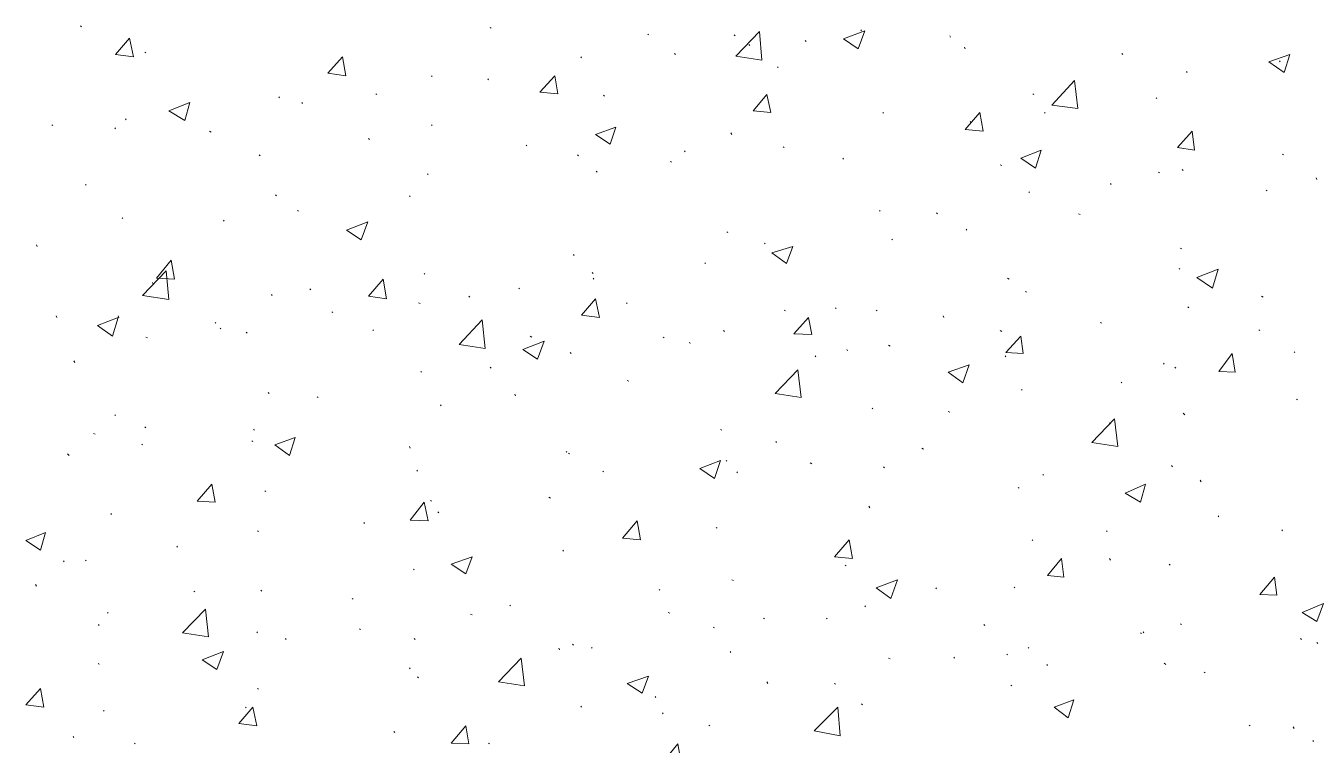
# Model space of a CAD drawing. Header units: millimetres. Extents: x 2928 to 3112, y 1220 to 1280.
# Drawn here: x 2967.58 to 2970.219, y 1249.496 to 1250.964 of the extents above; entities that cross this region are included whole.
import ezdxf

# ---------------------------------------------------------------- set-up
doc = ezdxf.new("R2010")
doc.units = ezdxf.units.MM

msp = doc.modelspace()

# ---------------------------------------------------------------- linework, layer by layer
at = {"color": 92, "linetype": 'Continuous', "lineweight": 13, "true_color": 0x00b800}
for points in [[(2967.69336, 1250.96209), (2967.69169, 1250.96376), (2967.69169, 1250.96376)], [(2968.53004, 1250.95876), (2968.52837, 1250.96043), (2968.52837, 1250.96043)], [(2967.76336, 1250.90543), (2967.7917, 1250.93876), (2967.7917, 1250.93876)], [(2967.80003, 1250.90043), (2967.7917, 1250.93876), (2967.7917, 1250.93876)], [(2968.85171, 1250.94543), (2968.85004, 1250.94709), (2968.85004, 1250.94709)], [(2969.02838, 1250.94376), (2969.02671, 1250.94543), (2969.02671, 1250.94543)], [(2969.03005, 1250.90209), (2969.07838, 1250.95209), (2969.07838, 1250.95209)], [(2969.08338, 1250.89376), (2969.07838, 1250.95209), (2969.07838, 1250.95209)], [(2969.17338, 1250.93209), (2969.17172, 1250.93376), (2969.17172, 1250.93376)], [(2969.25005, 1250.93709), (2969.29338, 1250.95376), (2969.29338, 1250.95376)], [(2969.25005, 1250.93709), (2969.28005, 1250.91709), (2969.28005, 1250.91709)], [(2969.28005, 1250.91709), (2969.29338, 1250.95376), (2969.29338, 1250.95376)], [(2969.28672, 1250.95376), (2969.28505, 1250.95543), (2969.28505, 1250.95543)], [(2969.46839, 1250.94043), (2969.46672, 1250.94376), (2969.46672, 1250.94376)], [(2967.76336, 1250.90543), (2967.80003, 1250.90043), (2967.80003, 1250.90043)], [(2967.82503, 1250.90876), (2967.82336, 1250.91043), (2967.82336, 1250.91043)], [(2968.90671, 1250.90543), (2968.90504, 1250.90709), (2968.90504, 1250.90709)], [(2969.05838, 1250.92376), (2969.05671, 1250.92543), (2969.05671, 1250.92543)], [(2969.49839, 1250.91709), (2969.49672, 1250.92043), (2969.49672, 1250.92043)], [(2969.82006, 1250.90543), (2969.81839, 1250.90709), (2969.81839, 1250.90709)], [(2970.1184, 1250.89043), (2970.16173, 1250.90543), (2970.16173, 1250.90543)], [(2970.15006, 1250.86876), (2970.16173, 1250.90543), (2970.16173, 1250.90543)], [(2968.1967, 1250.86709), (2968.2267, 1250.90043), (2968.2267, 1250.90043)], [(2968.23337, 1250.86209), (2968.2267, 1250.90043), (2968.2267, 1250.90043)], [(2968.71504, 1250.89876), (2968.71338, 1250.90043), (2968.71338, 1250.90043)], [(2969.03005, 1250.90209), (2969.08338, 1250.89376), (2969.08338, 1250.89376)], [(2969.11671, 1250.87876), (2969.11505, 1250.88043), (2969.11505, 1250.88043)], [(2970.1184, 1250.89043), (2970.15006, 1250.86876), (2970.15006, 1250.86876)], [(2970.14173, 1250.89043), (2970.14006, 1250.89209), (2970.14006, 1250.89209)], [(2968.1967, 1250.86709), (2968.23337, 1250.86209), (2968.23337, 1250.86209)], [(2968.41004, 1250.86042), (2968.40837, 1250.86209), (2968.40837, 1250.86209)], [(2968.52504, 1250.85376), (2968.52337, 1250.85542), (2968.52337, 1250.85542)], [(2968.63004, 1250.82876), (2968.66004, 1250.86209), (2968.66004, 1250.86209)], [(2968.66671, 1250.82542), (2968.66004, 1250.86209), (2968.66004, 1250.86209)], [(2969.67506, 1250.80209), (2969.72172, 1250.85209), (2969.72172, 1250.85209)], [(2969.72839, 1250.79542), (2969.72172, 1250.85209), (2969.72172, 1250.85209)], [(2969.95173, 1250.86876), (2969.95006, 1250.87043), (2969.95006, 1250.87043)], [(2968.2967, 1250.82376), (2968.29504, 1250.82542), (2968.29504, 1250.82542)], [(2968.63004, 1250.82876), (2968.66671, 1250.82542), (2968.66671, 1250.82542)], [(2969.63839, 1250.82376), (2969.63672, 1250.82542), (2969.63672, 1250.82542)], [(2967.8717, 1250.79042), (2967.91503, 1250.80709), (2967.91503, 1250.80709)], [(2967.90503, 1250.77042), (2967.91503, 1250.80709), (2967.91503, 1250.80709)], [(2968.09837, 1250.81709), (2968.0967, 1250.81876), (2968.0967, 1250.81876)], [(2968.14503, 1250.80542), (2968.14337, 1250.80709), (2968.14337, 1250.80709)], [(2968.76171, 1250.82042), (2968.76004, 1250.82209), (2968.76004, 1250.82209)], [(2969.06505, 1250.79042), (2969.09338, 1250.82376), (2969.09338, 1250.82376)], [(2969.10171, 1250.78709), (2969.09338, 1250.82376), (2969.09338, 1250.82376)], [(2969.67506, 1250.80209), (2969.72839, 1250.79542), (2969.72839, 1250.79542)], [(2969.89006, 1250.81542), (2969.88839, 1250.81709), (2969.88839, 1250.81709)], [(2967.78503, 1250.77209), (2967.78336, 1250.77376), (2967.78336, 1250.77376)], [(2967.8717, 1250.79042), (2967.90503, 1250.77042), (2967.90503, 1250.77042)], [(2969.06505, 1250.79042), (2969.10171, 1250.78709), (2969.10171, 1250.78709)], [(2969.33172, 1250.78542), (2969.33005, 1250.78709), (2969.33005, 1250.78709)], [(2969.49839, 1250.75209), (2969.52839, 1250.78709), (2969.52839, 1250.78709)], [(2969.53505, 1250.74876), (2969.52839, 1250.78709), (2969.52839, 1250.78709)], [(2969.66172, 1250.78542), (2969.66006, 1250.78709), (2969.66006, 1250.78709)], [(2967.63503, 1250.76042), (2967.63336, 1250.76209), (2967.63336, 1250.76209)], [(2967.76336, 1250.75376), (2967.7617, 1250.75542), (2967.7617, 1250.75542)], [(2967.95836, 1250.74709), (2967.95503, 1250.74876), (2967.95503, 1250.74876)], [(2968.41004, 1250.76042), (2968.40837, 1250.76209), (2968.40837, 1250.76209)], [(2968.74338, 1250.74209), (2968.78504, 1250.75709), (2968.78504, 1250.75709)], [(2968.77338, 1250.72209), (2968.78504, 1250.75709), (2968.78504, 1250.75709)], [(2969.02171, 1250.74209), (2969.02005, 1250.74542), (2969.02005, 1250.74542)], [(2969.49839, 1250.75209), (2969.53505, 1250.74876), (2969.53505, 1250.74876)], [(2969.51005, 1250.76709), (2969.50839, 1250.76876), (2969.50839, 1250.76876)], [(2969.93173, 1250.71542), (2969.96173, 1250.74876), (2969.96173, 1250.74876)], [(2969.96673, 1250.71042), (2969.96173, 1250.74876), (2969.96173, 1250.74876)], [(2968.2817, 1250.73209), (2968.28004, 1250.73376), (2968.28004, 1250.73376)], [(2968.60337, 1250.71876), (2968.60171, 1250.72042), (2968.60171, 1250.72042)], [(2968.74338, 1250.74209), (2968.77338, 1250.72209), (2968.77338, 1250.72209)], [(2968.05837, 1250.69876), (2968.0567, 1250.70042), (2968.0567, 1250.70042)], [(2968.70838, 1250.69876), (2968.70671, 1250.70042), (2968.70671, 1250.70042)], [(2968.92671, 1250.70709), (2968.92504, 1250.70876), (2968.92504, 1250.70876)], [(2969.12838, 1250.71542), (2969.12671, 1250.71709), (2969.12671, 1250.71709)], [(2969.25005, 1250.69209), (2969.24838, 1250.69376), (2969.24838, 1250.69376)], [(2969.61172, 1250.69376), (2969.65339, 1250.71042), (2969.65339, 1250.71042)], [(2969.61172, 1250.69376), (2969.64172, 1250.67376), (2969.64172, 1250.67376)], [(2969.64172, 1250.67376), (2969.65339, 1250.71042), (2969.65339, 1250.71042)], [(2969.93173, 1250.71542), (2969.96673, 1250.71042), (2969.96673, 1250.71042)], [(2970.1484, 1250.70042), (2970.14673, 1250.70209), (2970.14673, 1250.70209)], [(2968.74671, 1250.66542), (2968.74504, 1250.66709), (2968.74504, 1250.66709)], [(2968.89838, 1250.68542), (2968.89671, 1250.68709), (2968.89671, 1250.68709)], [(2969.57339, 1250.67876), (2969.57005, 1250.68042), (2969.57005, 1250.68042)], [(2969.94339, 1250.66876), (2969.94173, 1250.67042), (2969.94173, 1250.67042)], [(2967.70336, 1250.63876), (2967.70169, 1250.64042), (2967.70169, 1250.64042)], [(2968.4017, 1250.66042), (2968.40004, 1250.66209), (2968.40004, 1250.66209)], [(2969.79672, 1250.64042), (2969.79506, 1250.64209), (2969.79506, 1250.64209)], [(2969.89506, 1250.66376), (2969.89339, 1250.66542), (2969.89339, 1250.66542)], [(2970.21673, 1250.65042), (2970.21506, 1250.65376), (2970.21506, 1250.65376)], [(2968.0917, 1250.61709), (2968.09003, 1250.61875), (2968.09003, 1250.61875)], [(2968.36504, 1250.61542), (2968.36337, 1250.61709), (2968.36337, 1250.61709)], [(2969.63006, 1250.62375), (2969.62839, 1250.62542), (2969.62839, 1250.62542)], [(2970.11506, 1250.62709), (2970.1134, 1250.62875), (2970.1134, 1250.62875)], [(2968.1367, 1250.58542), (2968.13503, 1250.58709), (2968.13503, 1250.58709)], [(2969.32505, 1250.58542), (2969.32338, 1250.58709), (2969.32338, 1250.58709)], [(2967.77836, 1250.57042), (2967.7767, 1250.57209), (2967.7767, 1250.57209)], [(2967.98503, 1250.56542), (2967.98336, 1250.56709), (2967.98336, 1250.56709)], [(2968.23504, 1250.54709), (2968.27837, 1250.56375), (2968.27837, 1250.56375)], [(2968.26504, 1250.52709), (2968.27837, 1250.56375), (2968.27837, 1250.56375)], [(2969.44172, 1250.58042), (2969.44005, 1250.58209), (2969.44005, 1250.58209)], [(2969.73339, 1250.57875), (2969.73006, 1250.58042), (2969.73006, 1250.58042)], [(2968.23504, 1250.54709), (2968.26504, 1250.52709), (2968.26504, 1250.52709)], [(2969.01338, 1250.54209), (2969.01171, 1250.54375), (2969.01171, 1250.54375)], [(2969.50172, 1250.54709), (2969.50005, 1250.54875), (2969.50005, 1250.54875)], [(2967.60336, 1250.51375), (2967.60169, 1250.51709), (2967.60169, 1250.51709)], [(2969.09005, 1250.51875), (2969.08838, 1250.52042), (2969.08838, 1250.52042)], [(2969.10338, 1250.50042), (2969.14671, 1250.51375), (2969.14671, 1250.51375)], [(2969.13338, 1250.47875), (2969.14671, 1250.51375), (2969.14671, 1250.51375)], [(2969.35005, 1250.52709), (2969.34838, 1250.52875), (2969.34838, 1250.52875)], [(2969.94006, 1250.50875), (2969.93839, 1250.51042), (2969.93839, 1250.51042)], [(2967.8467, 1250.44875), (2967.8767, 1250.48542), (2967.8767, 1250.48542)], [(2967.88336, 1250.44709), (2967.8767, 1250.48542), (2967.8767, 1250.48542)], [(2968.70004, 1250.49542), (2968.69838, 1250.49709), (2968.69838, 1250.49709)], [(2969.10338, 1250.50042), (2969.13338, 1250.47875), (2969.13338, 1250.47875)], [(2967.81836, 1250.41375), (2967.8667, 1250.46375), (2967.8667, 1250.46375)], [(2967.8717, 1250.40542), (2967.8667, 1250.46375), (2967.8667, 1250.46375)], [(2968.39504, 1250.45709), (2968.39337, 1250.45875), (2968.39337, 1250.45875)], [(2968.73838, 1250.45875), (2968.73671, 1250.46042), (2968.73671, 1250.46042)], [(2968.96838, 1250.47875), (2968.96671, 1250.48042), (2968.96671, 1250.48042)], [(2969.93673, 1250.46709), (2969.93506, 1250.46875), (2969.93506, 1250.46875)], [(2969.97173, 1250.45042), (2970.01506, 1250.46709), (2970.01506, 1250.46709)], [(2970.00339, 1250.42875), (2970.01506, 1250.46709), (2970.01506, 1250.46709)], [(2967.84003, 1250.43709), (2967.83836, 1250.44042), (2967.83836, 1250.44042)], [(2967.8467, 1250.44875), (2967.88336, 1250.44709), (2967.88336, 1250.44709)], [(2968.28004, 1250.41209), (2968.31004, 1250.44709), (2968.31004, 1250.44709)], [(2968.3167, 1250.40709), (2968.31004, 1250.44709), (2968.31004, 1250.44709)], [(2968.58837, 1250.42709), (2968.58671, 1250.42875), (2968.58671, 1250.42875)], [(2968.74004, 1250.44709), (2968.73838, 1250.44875), (2968.73838, 1250.44875)], [(2969.58839, 1250.44709), (2969.58505, 1250.44875), (2969.58505, 1250.44875)], [(2969.97173, 1250.45042), (2970.00339, 1250.42875), (2970.00339, 1250.42875)], [(2967.81836, 1250.41375), (2967.8717, 1250.40542), (2967.8717, 1250.40542)], [(2968.08337, 1250.41375), (2968.0817, 1250.41542), (2968.0817, 1250.41542)], [(2968.1617, 1250.42542), (2968.16003, 1250.42709), (2968.16003, 1250.42709)], [(2968.28004, 1250.41209), (2968.3167, 1250.40709), (2968.3167, 1250.40709)], [(2968.48671, 1250.41042), (2968.48504, 1250.41209), (2968.48504, 1250.41209)], [(2968.71504, 1250.37375), (2968.74338, 1250.40709), (2968.74338, 1250.40709)], [(2968.75171, 1250.36875), (2968.74338, 1250.40709), (2968.74338, 1250.40709)], [(2969.62339, 1250.42042), (2969.62172, 1250.42209), (2969.62172, 1250.42209)], [(2970.10673, 1250.41042), (2970.1034, 1250.41209), (2970.1034, 1250.41209)], [(2968.2067, 1250.37875), (2968.20503, 1250.38042), (2968.20503, 1250.38042)], [(2968.38504, 1250.39709), (2968.3817, 1250.39875), (2968.3817, 1250.39875)], [(2968.80838, 1250.39709), (2968.80671, 1250.39875), (2968.80671, 1250.39875)], [(2969.13171, 1250.38208), (2969.12838, 1250.38375), (2969.12838, 1250.38375)], [(2969.23505, 1250.38708), (2969.23338, 1250.38875), (2969.23338, 1250.38875)], [(2969.31838, 1250.38208), (2969.31672, 1250.38375), (2969.31672, 1250.38375)], [(2969.95506, 1250.38875), (2969.95339, 1250.39042), (2969.95339, 1250.39042)], [(2967.64336, 1250.36875), (2967.64169, 1250.37208), (2967.64169, 1250.37208)], [(2967.72669, 1250.35208), (2967.76836, 1250.36875), (2967.76836, 1250.36875)], [(2967.72669, 1250.35208), (2967.75669, 1250.33042), (2967.75669, 1250.33042)], [(2967.75669, 1250.33042), (2967.76836, 1250.36875), (2967.76836, 1250.36875)], [(2967.77003, 1250.36875), (2967.76836, 1250.37208), (2967.76836, 1250.37208)], [(2967.96836, 1250.35708), (2967.9667, 1250.35875), (2967.9667, 1250.35875)], [(2968.46504, 1250.31375), (2968.51171, 1250.36375), (2968.51171, 1250.36375)], [(2968.51837, 1250.30542), (2968.51171, 1250.36375), (2968.51171, 1250.36375)], [(2968.71504, 1250.37375), (2968.75171, 1250.36875), (2968.75171, 1250.36875)], [(2969.14838, 1250.33542), (2969.17838, 1250.36875), (2969.17838, 1250.36875)], [(2969.18505, 1250.33375), (2969.17838, 1250.36875), (2969.17838, 1250.36875)], [(2969.45505, 1250.36875), (2969.45339, 1250.37208), (2969.45339, 1250.37208)], [(2969.77672, 1250.35708), (2969.77506, 1250.35875), (2969.77506, 1250.35875)], [(2967.82836, 1250.32708), (2967.82503, 1250.32875), (2967.82503, 1250.32875)], [(2967.97836, 1250.34542), (2967.9767, 1250.34708), (2967.9767, 1250.34708)], [(2968.0317, 1250.33708), (2968.03003, 1250.33875), (2968.03003, 1250.33875)], [(2968.29004, 1250.34208), (2968.28837, 1250.34375), (2968.28837, 1250.34375)], [(2968.61337, 1250.32875), (2968.61004, 1250.33042), (2968.61004, 1250.33042)], [(2968.88338, 1250.32708), (2968.88171, 1250.32875), (2968.88171, 1250.32875)], [(2969.00671, 1250.34042), (2969.00505, 1250.34208), (2969.00505, 1250.34208)], [(2969.14838, 1250.33542), (2969.18505, 1250.33375), (2969.18505, 1250.33375)], [(2969.57339, 1250.34042), (2969.57005, 1250.34208), (2969.57005, 1250.34208)], [(2969.58172, 1250.29708), (2969.61172, 1250.33042), (2969.61172, 1250.33042)], [(2969.61672, 1250.29542), (2969.61172, 1250.33042), (2969.61172, 1250.33042)], [(2970.10006, 1250.34208), (2970.0984, 1250.34375), (2970.0984, 1250.34375)], [(2968.46504, 1250.31375), (2968.51837, 1250.30542), (2968.51837, 1250.30542)], [(2968.59504, 1250.30375), (2968.63837, 1250.32042), (2968.63837, 1250.32042)], [(2968.59504, 1250.30375), (2968.62504, 1250.28375), (2968.62504, 1250.28375)], [(2968.62504, 1250.28375), (2968.63837, 1250.32042), (2968.63837, 1250.32042)], [(2968.69337, 1250.29542), (2968.69171, 1250.29708), (2968.69171, 1250.29708)], [(2968.93671, 1250.31542), (2968.93505, 1250.31875), (2968.93505, 1250.31875)], [(2969.25838, 1250.30042), (2969.25672, 1250.30375), (2969.25672, 1250.30375)], [(2969.34505, 1250.31042), (2969.34172, 1250.31208), (2969.34172, 1250.31208)], [(2969.58172, 1250.29708), (2969.61672, 1250.29542), (2969.61672, 1250.29542)], [(2970.17173, 1250.29708), (2970.17006, 1250.29875), (2970.17006, 1250.29875)], [(2967.68003, 1250.27708), (2967.67836, 1250.28042), (2967.67836, 1250.28042)], [(2969.19338, 1250.28875), (2969.19172, 1250.29042), (2969.19172, 1250.29042)], [(2969.46339, 1250.25708), (2969.50672, 1250.27208), (2969.50672, 1250.27208)], [(2969.49339, 1250.23542), (2969.50672, 1250.27208), (2969.50672, 1250.27208)], [(2969.58172, 1250.28875), (2969.58005, 1250.29042), (2969.58005, 1250.29042)], [(2969.90506, 1250.27375), (2969.90339, 1250.27542), (2969.90339, 1250.27542)], [(2970.01673, 1250.25875), (2970.04339, 1250.29542), (2970.04339, 1250.29542)], [(2970.05006, 1250.25708), (2970.04339, 1250.29542), (2970.04339, 1250.29542)], [(2968.38837, 1250.25708), (2968.3867, 1250.25875), (2968.3867, 1250.25875)], [(2968.53004, 1250.26542), (2968.52837, 1250.26708), (2968.52837, 1250.26708)], [(2969.11005, 1250.21375), (2969.15671, 1250.26208), (2969.15671, 1250.26208)], [(2969.16338, 1250.20542), (2969.15671, 1250.26208), (2969.15671, 1250.26208)], [(2969.46339, 1250.25708), (2969.49339, 1250.23542), (2969.49339, 1250.23542)], [(2969.92839, 1250.26542), (2969.92673, 1250.26708), (2969.92673, 1250.26708)], [(2970.01673, 1250.25875), (2970.05006, 1250.25708), (2970.05006, 1250.25708)], [(2968.81171, 1250.23875), (2968.80838, 1250.24042), (2968.80838, 1250.24042)], [(2969.61505, 1250.22042), (2969.61339, 1250.22208), (2969.61339, 1250.22208)], [(2969.81839, 1250.23542), (2969.81672, 1250.23708), (2969.81672, 1250.23708)], [(2968.0767, 1250.21375), (2968.07503, 1250.21542), (2968.07503, 1250.21542)], [(2968.1767, 1250.20542), (2968.17503, 1250.20708), (2968.17503, 1250.20708)], [(2968.58004, 1250.20875), (2968.57837, 1250.21208), (2968.57837, 1250.21208)], [(2969.11005, 1250.21375), (2969.16338, 1250.20542), (2969.16338, 1250.20542)], [(2970.17673, 1250.20042), (2970.17506, 1250.20208), (2970.17506, 1250.20208)], [(2967.76336, 1250.16875), (2967.7617, 1250.17042), (2967.7617, 1250.17042)], [(2968.42837, 1250.18875), (2968.4267, 1250.19042), (2968.4267, 1250.19042)], [(2969.31005, 1250.18208), (2969.30838, 1250.18375), (2969.30838, 1250.18375)], [(2969.46672, 1250.17542), (2969.46339, 1250.17708), (2969.46339, 1250.17708)], [(2969.94673, 1250.17042), (2969.94339, 1250.17375), (2969.94339, 1250.17375)], [(2967.82503, 1250.14375), (2967.82336, 1250.14541), (2967.82336, 1250.14541)], [(2968.0467, 1250.13875), (2968.04503, 1250.14041), (2968.04503, 1250.14041)], [(2969.00171, 1250.13875), (2968.99838, 1250.14041), (2968.99838, 1250.14041)], [(2969.75672, 1250.11375), (2969.80339, 1250.16208), (2969.80339, 1250.16208)], [(2969.79506, 1250.15208), (2969.79339, 1250.15375), (2969.79339, 1250.15375)], [(2969.81006, 1250.10541), (2969.80339, 1250.16208), (2969.80339, 1250.16208)], [(2967.72169, 1250.13041), (2967.71836, 1250.13208), (2967.71836, 1250.13208)], [(2968.04337, 1250.11541), (2968.0417, 1250.11708), (2968.0417, 1250.11708)], [(2968.08837, 1250.10875), (2968.13003, 1250.12375), (2968.13003, 1250.12375)], [(2968.11837, 1250.08708), (2968.13003, 1250.12375), (2968.13003, 1250.12375)], [(2969.11338, 1250.11375), (2969.11171, 1250.11541), (2969.11171, 1250.11541)], [(2969.75672, 1250.11375), (2969.81006, 1250.10541), (2969.81006, 1250.10541)], [(2967.66836, 1250.08708), (2967.66503, 1250.09041), (2967.66503, 1250.09041)], [(2967.81836, 1250.10875), (2967.8167, 1250.11041), (2967.8167, 1250.11041)], [(2968.08837, 1250.10875), (2968.11837, 1250.08708), (2968.11837, 1250.08708)], [(2968.36504, 1250.10208), (2968.36337, 1250.10541), (2968.36337, 1250.10541)], [(2968.68504, 1250.09375), (2968.68337, 1250.09541), (2968.68337, 1250.09541)], [(2968.69004, 1250.09041), (2968.68837, 1250.09208), (2968.68837, 1250.09208)], [(2969.41339, 1250.10041), (2969.41005, 1250.10208), (2969.41005, 1250.10208)], [(2968.95671, 1250.06041), (2968.99838, 1250.07708), (2968.99838, 1250.07708)], [(2968.95671, 1250.06041), (2968.98671, 1250.04041), (2968.98671, 1250.04041)], [(2968.98671, 1250.04041), (2968.99838, 1250.07708), (2968.99838, 1250.07708)], [(2969.01171, 1250.07541), (2969.01005, 1250.07708), (2969.01005, 1250.07708)], [(2969.18505, 1250.07041), (2969.18172, 1250.07208), (2969.18172, 1250.07208)], [(2969.33338, 1250.06208), (2969.33172, 1250.06375), (2969.33172, 1250.06375)], [(2969.92173, 1250.06375), (2969.92006, 1250.06708), (2969.92006, 1250.06708)], [(2968.38004, 1250.05541), (2968.37837, 1250.05708), (2968.37837, 1250.05708)], [(2968.76004, 1250.05375), (2968.75838, 1250.05541), (2968.75838, 1250.05541)], [(2969.03338, 1250.05208), (2969.03171, 1250.05375), (2969.03171, 1250.05375)], [(2969.65839, 1250.04708), (2969.65672, 1250.04875), (2969.65672, 1250.04875)], [(2969.98006, 1250.03375), (2969.97839, 1250.03708), (2969.97839, 1250.03708)], [(2967.93003, 1249.99375), (2967.96003, 1250.02875), (2967.96003, 1250.02875)], [(2967.9667, 1249.99208), (2967.96003, 1250.02875), (2967.96003, 1250.02875)], [(2968.07003, 1250.01375), (2968.06837, 1250.01541), (2968.06837, 1250.01541)], [(2969.60839, 1250.02041), (2969.60672, 1250.02208), (2969.60672, 1250.02208)], [(2969.82506, 1250.01041), (2969.86673, 1250.02875), (2969.86673, 1250.02875)], [(2969.82506, 1250.01041), (2969.85672, 1249.99208), (2969.85672, 1249.99208)], [(2969.85672, 1249.99208), (2969.86673, 1250.02875), (2969.86673, 1250.02875)], [(2967.93003, 1249.99375), (2967.9667, 1249.99208), (2967.9667, 1249.99208)], [(2968.36504, 1249.95541), (2968.39337, 1249.99208), (2968.39337, 1249.99208)], [(2968.4017, 1249.95375), (2968.39337, 1249.99208), (2968.39337, 1249.99208)], [(2968.40837, 1249.99375), (2968.4067, 1249.99541), (2968.4067, 1249.99541)], [(2968.65171, 1250.00041), (2968.64837, 1250.00208), (2968.64837, 1250.00208)], [(2969.30338, 1249.98041), (2969.30172, 1249.98375), (2969.30172, 1249.98375)], [(2967.75503, 1249.96708), (2967.75336, 1249.96875), (2967.75336, 1249.96875)], [(2968.36504, 1249.95541), (2968.4017, 1249.95375), (2968.4017, 1249.95375)], [(2968.42337, 1249.97041), (2968.4217, 1249.97208), (2968.4217, 1249.97208)], [(2968.79838, 1249.91874), (2968.82838, 1249.95375), (2968.82838, 1249.95375)], [(2968.83504, 1249.91541), (2968.82838, 1249.95375), (2968.82838, 1249.95375)], [(2970.01673, 1249.96208), (2970.01506, 1249.96375), (2970.01506, 1249.96375)], [(2967.58003, 1249.91374), (2967.62003, 1249.93041), (2967.62003, 1249.93041)], [(2967.61003, 1249.89374), (2967.62003, 1249.93041), (2967.62003, 1249.93041)], [(2968.05503, 1249.93208), (2968.05337, 1249.93375), (2968.05337, 1249.93375)], [(2968.2717, 1249.94875), (2968.27004, 1249.95041), (2968.27004, 1249.95041)], [(2968.99171, 1249.93875), (2968.99005, 1249.94041), (2968.99005, 1249.94041)], [(2969.78839, 1249.93208), (2969.78672, 1249.93375), (2969.78672, 1249.93375)], [(2970.14673, 1249.93375), (2970.14506, 1249.93541), (2970.14506, 1249.93541)], [(2967.58003, 1249.91374), (2967.61003, 1249.89374), (2967.61003, 1249.89374)], [(2967.89003, 1249.90041), (2967.88836, 1249.90208), (2967.88836, 1249.90208)], [(2968.79838, 1249.91874), (2968.83504, 1249.91541), (2968.83504, 1249.91541)], [(2969.23172, 1249.88041), (2969.26172, 1249.91541), (2969.26172, 1249.91541)], [(2969.26838, 1249.87708), (2969.26172, 1249.91541), (2969.26172, 1249.91541)], [(2969.63672, 1249.91374), (2969.63506, 1249.91541), (2969.63506, 1249.91541)], [(2968.44837, 1249.86541), (2968.49171, 1249.88041), (2968.49171, 1249.88041)], [(2968.47837, 1249.84541), (2968.49171, 1249.88041), (2968.49171, 1249.88041)], [(2968.67837, 1249.89208), (2968.67671, 1249.89374), (2968.67671, 1249.89374)], [(2969.23172, 1249.88041), (2969.26838, 1249.87708), (2969.26838, 1249.87708)], [(2969.66672, 1249.84208), (2969.69506, 1249.87708), (2969.69506, 1249.87708)], [(2969.70006, 1249.83874), (2969.69506, 1249.87708), (2969.69506, 1249.87708)], [(2969.79506, 1249.87374), (2969.79339, 1249.87708), (2969.79339, 1249.87708)], [(2967.65836, 1249.87041), (2967.65669, 1249.87208), (2967.65669, 1249.87208)], [(2967.70336, 1249.87208), (2967.70169, 1249.87374), (2967.70169, 1249.87374)], [(2968.37337, 1249.85374), (2968.3717, 1249.85541), (2968.3717, 1249.85541)], [(2968.44837, 1249.86541), (2968.47837, 1249.84541), (2968.47837, 1249.84541)], [(2969.25505, 1249.86208), (2969.25338, 1249.86374), (2969.25338, 1249.86374)], [(2969.91673, 1249.86374), (2969.91506, 1249.86541), (2969.91506, 1249.86541)], [(2967.60169, 1249.82041), (2967.60003, 1249.82374), (2967.60003, 1249.82374)], [(2969.02505, 1249.83208), (2969.02171, 1249.83374), (2969.02171, 1249.83374)], [(2969.31672, 1249.81708), (2969.36005, 1249.83374), (2969.36005, 1249.83374)], [(2969.34672, 1249.79541), (2969.36005, 1249.83374), (2969.36005, 1249.83374)], [(2969.66672, 1249.84208), (2969.70006, 1249.83874), (2969.70006, 1249.83874)], [(2970.10006, 1249.80374), (2970.13006, 1249.83874), (2970.13006, 1249.83874)], [(2970.13506, 1249.80208), (2970.13006, 1249.83874), (2970.13006, 1249.83874)], [(2967.92503, 1249.80874), (2967.92336, 1249.81041), (2967.92336, 1249.81041)], [(2968.0617, 1249.81041), (2968.06003, 1249.81208), (2968.06003, 1249.81208)], [(2968.24837, 1249.79374), (2968.2467, 1249.79541), (2968.2467, 1249.79541)], [(2968.87504, 1249.81208), (2968.87338, 1249.81374), (2968.87338, 1249.81374)], [(2969.31672, 1249.81708), (2969.34672, 1249.79541), (2969.34672, 1249.79541)], [(2969.44005, 1249.81541), (2969.43839, 1249.81708), (2969.43839, 1249.81708)], [(2969.60005, 1249.81708), (2969.59839, 1249.81874), (2969.59839, 1249.81874)], [(2970.10006, 1249.80374), (2970.13506, 1249.80208), (2970.13506, 1249.80208)], [(2967.90003, 1249.72541), (2967.9467, 1249.77374), (2967.9467, 1249.77374)], [(2967.95336, 1249.71708), (2967.9467, 1249.77374), (2967.9467, 1249.77374)], [(2968.57004, 1249.78041), (2968.56837, 1249.78208), (2968.56837, 1249.78208)], [(2969.29505, 1249.77874), (2969.29338, 1249.78041), (2969.29338, 1249.78041)], [(2970.18673, 1249.76708), (2970.23006, 1249.78541), (2970.23006, 1249.78541)], [(2970.21673, 1249.74874), (2970.23006, 1249.78541), (2970.23006, 1249.78541)], [(2967.74836, 1249.76541), (2967.74669, 1249.76708), (2967.74669, 1249.76708)], [(2968.49171, 1249.76208), (2968.48837, 1249.76374), (2968.48837, 1249.76374)], [(2968.89504, 1249.76541), (2968.89171, 1249.76708), (2968.89171, 1249.76708)], [(2969.08838, 1249.75374), (2969.08671, 1249.75541), (2969.08671, 1249.75541)], [(2969.21672, 1249.75374), (2969.21505, 1249.75541), (2969.21505, 1249.75541)], [(2969.94006, 1249.74208), (2969.93839, 1249.74374), (2969.93839, 1249.74374)], [(2970.18673, 1249.76708), (2970.21673, 1249.74874), (2970.21673, 1249.74874)], [(2967.73003, 1249.74041), (2967.72836, 1249.74208), (2967.72836, 1249.74208)], [(2967.90003, 1249.72541), (2967.95336, 1249.71708), (2967.95336, 1249.71708)], [(2968.05337, 1249.72541), (2968.0517, 1249.72708), (2968.0517, 1249.72708)], [(2968.26337, 1249.73208), (2968.2617, 1249.73374), (2968.2617, 1249.73374)], [(2968.98671, 1249.73541), (2968.98338, 1249.73708), (2968.98338, 1249.73708)], [(2969.53839, 1249.74041), (2969.53672, 1249.74208), (2969.53672, 1249.74208)], [(2969.85839, 1249.72374), (2969.85672, 1249.72541), (2969.85672, 1249.72541)], [(2969.86339, 1249.72541), (2969.86173, 1249.72708), (2969.86173, 1249.72708)], [(2968.1117, 1249.71208), (2968.11003, 1249.71374), (2968.11003, 1249.71374)], [(2968.37504, 1249.71208), (2968.37337, 1249.71374), (2968.37337, 1249.71374)], [(2968.67004, 1249.69041), (2968.66837, 1249.69374), (2968.66837, 1249.69374)], [(2968.69838, 1249.70041), (2968.69671, 1249.70208), (2968.69671, 1249.70208)], [(2968.73671, 1249.69374), (2968.73504, 1249.69541), (2968.73504, 1249.69541)], [(2969.62839, 1249.69374), (2969.62672, 1249.69541), (2969.62672, 1249.69541)], [(2970.18506, 1249.71208), (2970.1834, 1249.71374), (2970.1834, 1249.71374)], [(2970.2184, 1249.70374), (2970.21673, 1249.70541), (2970.21673, 1249.70541)], [(2967.73003, 1249.66041), (2967.72836, 1249.66374), (2967.72836, 1249.66374)], [(2967.94003, 1249.67041), (2967.98336, 1249.68707), (2967.98336, 1249.68707)], [(2967.94003, 1249.67041), (2967.97003, 1249.65041), (2967.97003, 1249.65041)], [(2967.97003, 1249.65041), (2967.98336, 1249.68707), (2967.98336, 1249.68707)], [(2968.54504, 1249.62541), (2968.59171, 1249.67374), (2968.59171, 1249.67374)], [(2968.59837, 1249.61707), (2968.59171, 1249.67374), (2968.59171, 1249.67374)], [(2969.02005, 1249.68541), (2969.01838, 1249.68707), (2969.01838, 1249.68707)], [(2969.34505, 1249.67207), (2969.34172, 1249.67374), (2969.34172, 1249.67374)], [(2969.47672, 1249.67374), (2969.47505, 1249.67541), (2969.47505, 1249.67541)], [(2969.58505, 1249.68041), (2969.58339, 1249.68207), (2969.58339, 1249.68207)], [(2969.90839, 1249.66041), (2969.90506, 1249.66374), (2969.90506, 1249.66374)], [(2968.36504, 1249.65207), (2968.36337, 1249.65374), (2968.36337, 1249.65374)], [(2968.80838, 1249.62207), (2968.85171, 1249.63707), (2968.85171, 1249.63707)], [(2968.83838, 1249.60207), (2968.85171, 1249.63707), (2968.85171, 1249.63707)], [(2969.66672, 1249.65874), (2969.66506, 1249.66041), (2969.66506, 1249.66041)], [(2969.98839, 1249.64374), (2969.98673, 1249.64541), (2969.98673, 1249.64541)], [(2967.58003, 1249.57874), (2967.61003, 1249.61207), (2967.61003, 1249.61207)], [(2967.61669, 1249.57374), (2967.61003, 1249.61207), (2967.61003, 1249.61207)], [(2968.05503, 1249.61041), (2968.05337, 1249.61207), (2968.05337, 1249.61207)], [(2968.3817, 1249.63374), (2968.38004, 1249.63541), (2968.38004, 1249.63541)], [(2968.54504, 1249.62541), (2968.59837, 1249.61707), (2968.59837, 1249.61707)], [(2968.80838, 1249.62207), (2968.83838, 1249.60207), (2968.83838, 1249.60207)], [(2969.09505, 1249.62207), (2969.09338, 1249.62541), (2969.09338, 1249.62541)], [(2969.23338, 1249.62041), (2969.23172, 1249.62207), (2969.23172, 1249.62207)], [(2969.59339, 1249.61707), (2969.59172, 1249.61874), (2969.59172, 1249.61874)], [(2968.86671, 1249.59374), (2968.86504, 1249.59541), (2968.86504, 1249.59541)], [(2969.68006, 1249.57374), (2969.72006, 1249.58874), (2969.72006, 1249.58874)], [(2969.70839, 1249.55207), (2969.72006, 1249.58874), (2969.72006, 1249.58874)], [(2967.58003, 1249.57874), (2967.61669, 1249.57374), (2967.61669, 1249.57374)], [(2967.74003, 1249.56541), (2967.73836, 1249.56707), (2967.73836, 1249.56707)], [(2968.01503, 1249.54041), (2968.04337, 1249.57374), (2968.04337, 1249.57374)], [(2968.03003, 1249.57207), (2968.02837, 1249.57374), (2968.02837, 1249.57374)], [(2968.0517, 1249.53541), (2968.04337, 1249.57374), (2968.04337, 1249.57374)], [(2968.71504, 1249.57374), (2968.71338, 1249.57541), (2968.71338, 1249.57541)], [(2968.88171, 1249.56041), (2968.88004, 1249.56207), (2968.88004, 1249.56207)], [(2969.19005, 1249.52541), (2969.23838, 1249.57374), (2969.23838, 1249.57374)], [(2969.24338, 1249.51541), (2969.23838, 1249.57374), (2969.23838, 1249.57374)], [(2969.28838, 1249.57874), (2969.28672, 1249.58041), (2969.28672, 1249.58041)], [(2969.68006, 1249.57374), (2969.70839, 1249.55207), (2969.70839, 1249.55207)], [(2968.01503, 1249.54041), (2968.0517, 1249.53541), (2968.0517, 1249.53541)], [(2968.44837, 1249.50041), (2968.47837, 1249.53541), (2968.47837, 1249.53541)], [(2968.48504, 1249.49874), (2968.47837, 1249.53541), (2968.47837, 1249.53541)], [(2968.97671, 1249.53541), (2968.97505, 1249.53707), (2968.97505, 1249.53707)], [(2970.08006, 1249.53541), (2970.07839, 1249.53707), (2970.07839, 1249.53707)], [(2970.17006, 1249.53041), (2970.1684, 1249.53374), (2970.1684, 1249.53374)], [(2967.67836, 1249.51207), (2967.67669, 1249.51374), (2967.67669, 1249.51374)], [(2968.33337, 1249.52207), (2968.3317, 1249.52374), (2968.3317, 1249.52374)], [(2969.19005, 1249.52541), (2969.24338, 1249.51541), (2969.24338, 1249.51541)], [(2970.21006, 1249.50374), (2970.2084, 1249.50541), (2970.2084, 1249.50541)], [(2967.80336, 1249.49874), (2967.8017, 1249.50041), (2967.8017, 1249.50041)], [(2968.44837, 1249.50041), (2968.48504, 1249.49874), (2968.48504, 1249.49874)], [(2968.52671, 1249.49874), (2968.52504, 1249.50041), (2968.52504, 1249.50041)], [(2968.88171, 1249.46207), (2968.91171, 1249.49874), (2968.91171, 1249.49874)], [(2968.91838, 1249.4604), (2968.91171, 1249.49874), (2968.91171, 1249.49874)]]:
    msp.add_lwpolyline(points, dxfattribs=at)

doc.saveas('drawing.dxf')
